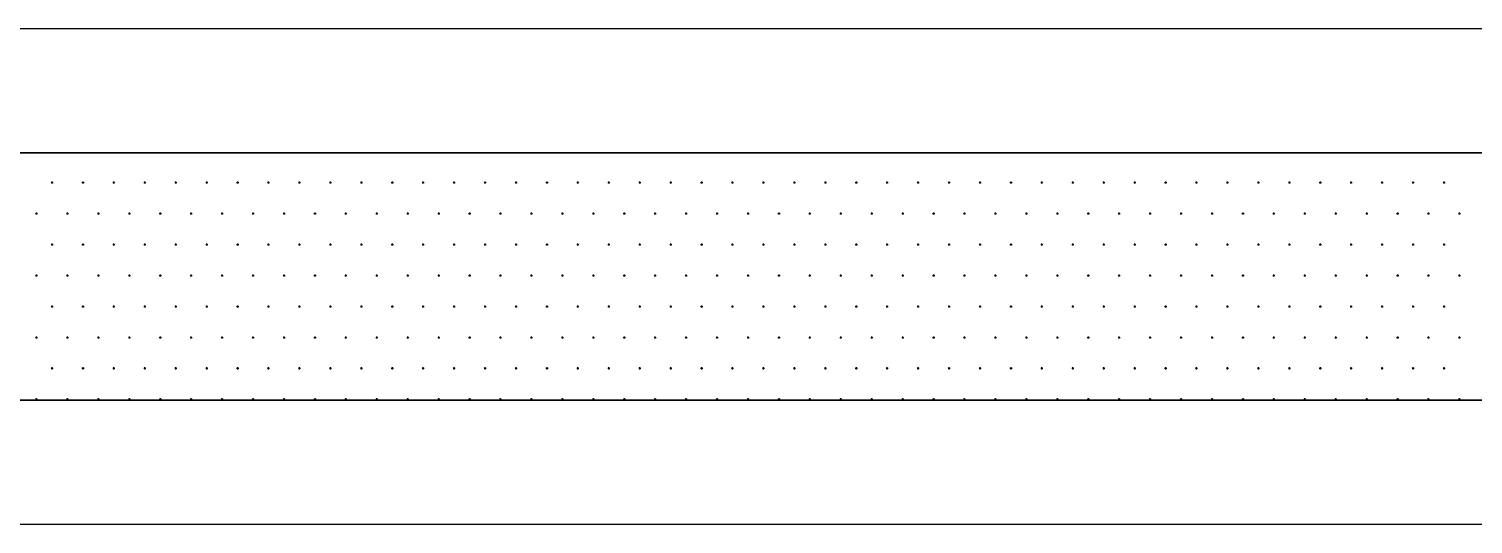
# Model space of a CAD drawing. Extents: x 0 to 291, y 0 to 144.
# Drawn here: x 64.85 to 78.85, y 68 to 72.8 of the extents above; entities that cross this region are included whole.
import ezdxf

# ---------------------------------------------------------------- set-up
doc = ezdxf.new("R2010")
doc.units = 0

msp = doc.modelspace()

# ---------------------------------------------------------------- linework, layer by layer
at = {"layer": 'StackupLayer'}
for p, q in [((106.813, 72.8), (50.813, 72.8)), ((106.813, 71.6), (50.813, 71.6)), ((50.813, 71.6), (106.813, 71.6)), ((65.063, 71.31), (65.083, 71.31)), ((65.073, 71.3), (65.073, 71.32)), ((65.363, 71.31), (65.383, 71.31)), ((65.373, 71.3), (65.373, 71.32)), ((65.663, 71.31), (65.683, 71.31)), ((65.673, 71.3), (65.673, 71.32)), ((65.963, 71.31), (65.983, 71.31)), ((65.973, 71.3), (65.973, 71.32)), ((66.263, 71.31), (66.283, 71.31)), ((66.273, 71.3), (66.273, 71.32)), ((66.563, 71.31), (66.583, 71.31)), ((66.573, 71.3), (66.573, 71.32)), ((66.863, 71.31), (66.883, 71.31)), ((66.873, 71.3), (66.873, 71.32)), ((67.163, 71.31), (67.183, 71.31)), ((67.173, 71.3), (67.173, 71.32)), ((67.463, 71.31), (67.483, 71.31)), ((67.473, 71.3), (67.473, 71.32)), ((67.763, 71.31), (67.783, 71.31)), ((67.773, 71.3), (67.773, 71.32)), ((68.063, 71.31), (68.083, 71.31)), ((68.073, 71.3), (68.073, 71.32)), ((68.363, 71.31), (68.383, 71.31)), ((68.373, 71.3), (68.373, 71.32)), ((68.663, 71.31), (68.683, 71.31)), ((68.673, 71.3), (68.673, 71.32)), ((68.963, 71.31), (68.983, 71.31)), ((68.973, 71.3), (68.973, 71.32)), ((69.263, 71.31), (69.283, 71.31)), ((69.273, 71.3), (69.273, 71.32)), ((69.563, 71.31), (69.583, 71.31)), ((69.573, 71.3), (69.573, 71.32)), ((69.863, 71.31), (69.883, 71.31)), ((69.873, 71.3), (69.873, 71.32)), ((70.163, 71.31), (70.183, 71.31)), ((70.173, 71.3), (70.173, 71.32)), ((70.463, 71.31), (70.483, 71.31)), ((70.473, 71.3), (70.473, 71.32)), ((70.763, 71.31), (70.783, 71.31)), ((70.773, 71.3), (70.773, 71.32)), ((71.063, 71.31), (71.083, 71.31)), ((71.073, 71.3), (71.073, 71.32)), ((71.363, 71.31), (71.383, 71.31)), ((71.373, 71.3), (71.373, 71.32)), ((71.663, 71.31), (71.683, 71.31)), ((71.673, 71.3), (71.673, 71.32)), ((71.963, 71.31), (71.983, 71.31)), ((71.973, 71.3), (71.973, 71.32)), ((72.263, 71.31), (72.283, 71.31)), ((72.273, 71.3), (72.273, 71.32)), ((72.563, 71.31), (72.583, 71.31)), ((72.573, 71.3), (72.573, 71.32)), ((72.863, 71.31), (72.883, 71.31)), ((72.873, 71.3), (72.873, 71.32)), ((73.163, 71.31), (73.183, 71.31)), ((73.173, 71.3), (73.173, 71.32)), ((73.463, 71.31), (73.483, 71.31)), ((73.473, 71.3), (73.473, 71.32)), ((73.763, 71.31), (73.783, 71.31)), ((73.773, 71.3), (73.773, 71.32)), ((74.063, 71.31), (74.083, 71.31)), ((74.073, 71.3), (74.073, 71.32)), ((74.363, 71.31), (74.383, 71.31)), ((74.373, 71.3), (74.373, 71.32)), ((74.663, 71.31), (74.683, 71.31)), ((74.673, 71.3), (74.673, 71.32)), ((74.963, 71.31), (74.983, 71.31)), ((74.973, 71.3), (74.973, 71.32)), ((75.263, 71.31), (75.283, 71.31)), ((75.273, 71.3), (75.273, 71.32)), ((75.563, 71.31), (75.583, 71.31)), ((75.573, 71.3), (75.573, 71.32)), ((75.863, 71.31), (75.883, 71.31)), ((75.873, 71.3), (75.873, 71.32)), ((76.163, 71.31), (76.183, 71.31)), ((76.173, 71.3), (76.173, 71.32)), ((76.463, 71.31), (76.483, 71.31)), ((76.473, 71.3), (76.473, 71.32)), ((76.763, 71.31), (76.783, 71.31)), ((76.773, 71.3), (76.773, 71.32)), ((77.063, 71.31), (77.083, 71.31)), ((77.073, 71.3), (77.073, 71.32)), ((77.363, 71.31), (77.383, 71.31)), ((77.373, 71.3), (77.373, 71.32)), ((77.663, 71.31), (77.683, 71.31)), ((77.673, 71.3), (77.673, 71.32)), ((77.963, 71.31), (77.983, 71.31)), ((77.973, 71.3), (77.973, 71.32)), ((78.263, 71.31), (78.283, 71.31)), ((78.273, 71.3), (78.273, 71.32)), ((78.563, 71.31), (78.583, 71.31)), ((78.573, 71.3), (78.573, 71.32)), ((64.923, 71), (64.923, 71.02)), ((65.223, 71), (65.223, 71.02)), ((65.523, 71), (65.523, 71.02)), ((65.823, 71), (65.823, 71.02)), ((66.123, 71), (66.123, 71.02)), ((66.423, 71), (66.423, 71.02)), ((66.723, 71), (66.723, 71.02)), ((67.023, 71), (67.023, 71.02)), ((67.323, 71), (67.323, 71.02)), ((67.623, 71), (67.623, 71.02)), ((67.923, 71), (67.923, 71.02)), ((68.223, 71), (68.223, 71.02)), ((68.523, 71), (68.523, 71.02)), ((68.823, 71), (68.823, 71.02)), ((69.123, 71), (69.123, 71.02)), ((69.423, 71), (69.423, 71.02)), ((69.723, 71), (69.723, 71.02)), ((70.023, 71), (70.023, 71.02)), ((70.323, 71), (70.323, 71.02)), ((70.623, 71), (70.623, 71.02)), ((70.923, 71), (70.923, 71.02)), ((71.223, 71), (71.223, 71.02)), ((71.523, 71), (71.523, 71.02)), ((71.823, 71), (71.823, 71.02)), ((72.123, 71), (72.123, 71.02)), ((72.423, 71), (72.423, 71.02)), ((72.723, 71), (72.723, 71.02)), ((73.023, 71), (73.023, 71.02)), ((73.323, 71), (73.323, 71.02)), ((73.623, 71), (73.623, 71.02)), ((73.923, 71), (73.923, 71.02)), ((74.223, 71), (74.223, 71.02)), ((74.523, 71), (74.523, 71.02)), ((74.823, 71), (74.823, 71.02)), ((75.123, 71), (75.123, 71.02)), ((75.423, 71), (75.423, 71.02)), ((75.723, 71), (75.723, 71.02)), ((76.023, 71), (76.023, 71.02)), ((76.323, 71), (76.323, 71.02)), ((76.623, 71), (76.623, 71.02)), ((76.923, 71), (76.923, 71.02)), ((77.223, 71), (77.223, 71.02)), ((77.523, 71), (77.523, 71.02)), ((77.823, 71), (77.823, 71.02)), ((78.123, 71), (78.123, 71.02)), ((78.423, 71), (78.423, 71.02)), ((78.723, 71), (78.723, 71.02)), ((64.913, 71.01), (64.933, 71.01)), ((65.213, 71.01), (65.233, 71.01)), ((65.513, 71.01), (65.533, 71.01)), ((65.813, 71.01), (65.833, 71.01)), ((66.113, 71.01), (66.133, 71.01)), ((66.413, 71.01), (66.433, 71.01)), ((66.713, 71.01), (66.733, 71.01)), ((67.013, 71.01), (67.033, 71.01)), ((67.313, 71.01), (67.333, 71.01)), ((67.613, 71.01), (67.633, 71.01)), ((67.913, 71.01), (67.933, 71.01)), ((68.213, 71.01), (68.233, 71.01)), ((68.513, 71.01), (68.533, 71.01)), ((68.813, 71.01), (68.833, 71.01)), ((69.113, 71.01), (69.133, 71.01)), ((69.413, 71.01), (69.433, 71.01)), ((69.713, 71.01), (69.733, 71.01)), ((70.013, 71.01), (70.033, 71.01)), ((70.313, 71.01), (70.333, 71.01)), ((70.613, 71.01), (70.633, 71.01)), ((70.913, 71.01), (70.933, 71.01)), ((71.213, 71.01), (71.233, 71.01)), ((71.513, 71.01), (71.533, 71.01)), ((71.813, 71.01), (71.833, 71.01)), ((72.113, 71.01), (72.133, 71.01)), ((72.413, 71.01), (72.433, 71.01)), ((72.713, 71.01), (72.733, 71.01)), ((73.013, 71.01), (73.033, 71.01)), ((73.313, 71.01), (73.333, 71.01)), ((73.613, 71.01), (73.633, 71.01)), ((73.913, 71.01), (73.933, 71.01)), ((74.213, 71.01), (74.233, 71.01)), ((74.513, 71.01), (74.533, 71.01)), ((74.813, 71.01), (74.833, 71.01)), ((75.113, 71.01), (75.133, 71.01)), ((75.413, 71.01), (75.433, 71.01)), ((75.713, 71.01), (75.733, 71.01)), ((76.013, 71.01), (76.033, 71.01)), ((76.313, 71.01), (76.333, 71.01)), ((76.613, 71.01), (76.633, 71.01)), ((76.913, 71.01), (76.933, 71.01)), ((77.213, 71.01), (77.233, 71.01)), ((77.513, 71.01), (77.533, 71.01)), ((77.813, 71.01), (77.833, 71.01)), ((78.113, 71.01), (78.133, 71.01)), ((78.413, 71.01), (78.433, 71.01)), ((78.713, 71.01), (78.733, 71.01)), ((65.063, 70.71), (65.083, 70.71)), ((65.073, 70.7), (65.073, 70.72)), ((65.363, 70.71), (65.383, 70.71)), ((65.373, 70.7), (65.373, 70.72)), ((65.663, 70.71), (65.683, 70.71)), ((65.673, 70.7), (65.673, 70.72)), ((65.963, 70.71), (65.983, 70.71)), ((65.973, 70.7), (65.973, 70.72)), ((66.263, 70.71), (66.283, 70.71)), ((66.273, 70.7), (66.273, 70.72)), ((66.563, 70.71), (66.583, 70.71)), ((66.573, 70.7), (66.573, 70.72)), ((66.863, 70.71), (66.883, 70.71)), ((66.873, 70.7), (66.873, 70.72)), ((67.163, 70.71), (67.183, 70.71)), ((67.173, 70.7), (67.173, 70.72)), ((67.463, 70.71), (67.483, 70.71)), ((67.473, 70.7), (67.473, 70.72)), ((67.763, 70.71), (67.783, 70.71)), ((67.773, 70.7), (67.773, 70.72)), ((68.063, 70.71), (68.083, 70.71)), ((68.073, 70.7), (68.073, 70.72)), ((68.363, 70.71), (68.383, 70.71)), ((68.373, 70.7), (68.373, 70.72)), ((68.663, 70.71), (68.683, 70.71)), ((68.673, 70.7), (68.673, 70.72)), ((68.963, 70.71), (68.983, 70.71)), ((68.973, 70.7), (68.973, 70.72)), ((69.263, 70.71), (69.283, 70.71)), ((69.273, 70.7), (69.273, 70.72)), ((69.563, 70.71), (69.583, 70.71)), ((69.573, 70.7), (69.573, 70.72)), ((69.863, 70.71), (69.883, 70.71)), ((69.873, 70.7), (69.873, 70.72)), ((70.163, 70.71), (70.183, 70.71)), ((70.173, 70.7), (70.173, 70.72)), ((70.463, 70.71), (70.483, 70.71)), ((70.473, 70.7), (70.473, 70.72)), ((70.763, 70.71), (70.783, 70.71)), ((70.773, 70.7), (70.773, 70.72)), ((71.063, 70.71), (71.083, 70.71)), ((71.073, 70.7), (71.073, 70.72)), ((71.363, 70.71), (71.383, 70.71)), ((71.373, 70.7), (71.373, 70.72)), ((71.663, 70.71), (71.683, 70.71)), ((71.673, 70.7), (71.673, 70.72)), ((71.963, 70.71), (71.983, 70.71)), ((71.973, 70.7), (71.973, 70.72)), ((72.263, 70.71), (72.283, 70.71)), ((72.273, 70.7), (72.273, 70.72)), ((72.563, 70.71), (72.583, 70.71)), ((72.573, 70.7), (72.573, 70.72)), ((72.863, 70.71), (72.883, 70.71)), ((72.873, 70.7), (72.873, 70.72)), ((73.163, 70.71), (73.183, 70.71)), ((73.173, 70.7), (73.173, 70.72)), ((73.463, 70.71), (73.483, 70.71)), ((73.473, 70.7), (73.473, 70.72)), ((73.763, 70.71), (73.783, 70.71)), ((73.773, 70.7), (73.773, 70.72)), ((74.063, 70.71), (74.083, 70.71)), ((74.073, 70.7), (74.073, 70.72)), ((74.363, 70.71), (74.383, 70.71)), ((74.373, 70.7), (74.373, 70.72)), ((74.663, 70.71), (74.683, 70.71)), ((74.673, 70.7), (74.673, 70.72)), ((74.963, 70.71), (74.983, 70.71)), ((74.973, 70.7), (74.973, 70.72)), ((75.263, 70.71), (75.283, 70.71)), ((75.273, 70.7), (75.273, 70.72)), ((75.563, 70.71), (75.583, 70.71)), ((75.573, 70.7), (75.573, 70.72)), ((75.863, 70.71), (75.883, 70.71)), ((75.873, 70.7), (75.873, 70.72)), ((76.163, 70.71), (76.183, 70.71)), ((76.173, 70.7), (76.173, 70.72)), ((76.463, 70.71), (76.483, 70.71)), ((76.473, 70.7), (76.473, 70.72)), ((76.763, 70.71), (76.783, 70.71)), ((76.773, 70.7), (76.773, 70.72)), ((77.063, 70.71), (77.083, 70.71)), ((77.073, 70.7), (77.073, 70.72)), ((77.363, 70.71), (77.383, 70.71)), ((77.373, 70.7), (77.373, 70.72)), ((77.663, 70.71), (77.683, 70.71)), ((77.673, 70.7), (77.673, 70.72)), ((77.963, 70.71), (77.983, 70.71)), ((77.973, 70.7), (77.973, 70.72)), ((78.263, 70.71), (78.283, 70.71)), ((78.273, 70.7), (78.273, 70.72)), ((78.563, 70.71), (78.583, 70.71)), ((78.573, 70.7), (78.573, 70.72)), ((64.913, 70.41), (64.933, 70.41)), ((64.923, 70.4), (64.923, 70.42)), ((65.213, 70.41), (65.233, 70.41)), ((65.223, 70.4), (65.223, 70.42)), ((65.513, 70.41), (65.533, 70.41)), ((65.523, 70.4), (65.523, 70.42)), ((65.813, 70.41), (65.833, 70.41)), ((65.823, 70.4), (65.823, 70.42)), ((66.113, 70.41), (66.133, 70.41)), ((66.123, 70.4), (66.123, 70.42)), ((66.413, 70.41), (66.433, 70.41)), ((66.423, 70.4), (66.423, 70.42)), ((66.713, 70.41), (66.733, 70.41)), ((66.723, 70.4), (66.723, 70.42)), ((67.013, 70.41), (67.033, 70.41)), ((67.023, 70.4), (67.023, 70.42)), ((67.313, 70.41), (67.333, 70.41)), ((67.323, 70.4), (67.323, 70.42)), ((67.613, 70.41), (67.633, 70.41)), ((67.623, 70.4), (67.623, 70.42)), ((67.913, 70.41), (67.933, 70.41)), ((67.923, 70.4), (67.923, 70.42)), ((68.213, 70.41), (68.233, 70.41)), ((68.223, 70.4), (68.223, 70.42)), ((68.513, 70.41), (68.533, 70.41)), ((68.523, 70.4), (68.523, 70.42)), ((68.813, 70.41), (68.833, 70.41)), ((68.823, 70.4), (68.823, 70.42)), ((69.113, 70.41), (69.133, 70.41)), ((69.123, 70.4), (69.123, 70.42)), ((69.413, 70.41), (69.433, 70.41)), ((69.423, 70.4), (69.423, 70.42)), ((69.713, 70.41), (69.733, 70.41)), ((69.723, 70.4), (69.723, 70.42)), ((70.013, 70.41), (70.033, 70.41)), ((70.023, 70.4), (70.023, 70.42)), ((70.313, 70.41), (70.333, 70.41)), ((70.323, 70.4), (70.323, 70.42)), ((70.613, 70.41), (70.633, 70.41)), ((70.623, 70.4), (70.623, 70.42)), ((70.913, 70.41), (70.933, 70.41)), ((70.923, 70.4), (70.923, 70.42)), ((71.213, 70.41), (71.233, 70.41)), ((71.223, 70.4), (71.223, 70.42)), ((71.513, 70.41), (71.533, 70.41)), ((71.523, 70.4), (71.523, 70.42)), ((71.813, 70.41), (71.833, 70.41)), ((71.823, 70.4), (71.823, 70.42)), ((72.113, 70.41), (72.133, 70.41)), ((72.123, 70.4), (72.123, 70.42)), ((72.413, 70.41), (72.433, 70.41)), ((72.423, 70.4), (72.423, 70.42)), ((72.713, 70.41), (72.733, 70.41)), ((72.723, 70.4), (72.723, 70.42)), ((73.013, 70.41), (73.033, 70.41)), ((73.023, 70.4), (73.023, 70.42)), ((73.313, 70.41), (73.333, 70.41)), ((73.323, 70.4), (73.323, 70.42)), ((73.613, 70.41), (73.633, 70.41)), ((73.623, 70.4), (73.623, 70.42)), ((73.913, 70.41), (73.933, 70.41)), ((73.923, 70.4), (73.923, 70.42)), ((74.213, 70.41), (74.233, 70.41)), ((74.223, 70.4), (74.223, 70.42)), ((74.513, 70.41), (74.533, 70.41)), ((74.523, 70.4), (74.523, 70.42)), ((74.813, 70.41), (74.833, 70.41)), ((74.823, 70.4), (74.823, 70.42)), ((75.113, 70.41), (75.133, 70.41)), ((75.123, 70.4), (75.123, 70.42)), ((75.413, 70.41), (75.433, 70.41)), ((75.423, 70.4), (75.423, 70.42)), ((75.713, 70.41), (75.733, 70.41)), ((75.723, 70.4), (75.723, 70.42)), ((76.013, 70.41), (76.033, 70.41)), ((76.023, 70.4), (76.023, 70.42)), ((76.313, 70.41), (76.333, 70.41)), ((76.323, 70.4), (76.323, 70.42)), ((76.613, 70.41), (76.633, 70.41)), ((76.623, 70.4), (76.623, 70.42)), ((76.913, 70.41), (76.933, 70.41)), ((76.923, 70.4), (76.923, 70.42)), ((77.213, 70.41), (77.233, 70.41)), ((77.223, 70.4), (77.223, 70.42)), ((77.513, 70.41), (77.533, 70.41)), ((77.523, 70.4), (77.523, 70.42)), ((77.813, 70.41), (77.833, 70.41)), ((77.823, 70.4), (77.823, 70.42)), ((78.113, 70.41), (78.133, 70.41)), ((78.123, 70.4), (78.123, 70.42)), ((78.413, 70.41), (78.433, 70.41)), ((78.423, 70.4), (78.423, 70.42)), ((78.713, 70.41), (78.733, 70.41)), ((78.723, 70.4), (78.723, 70.42)), ((65.063, 70.11), (65.083, 70.11)), ((65.073, 70.1), (65.073, 70.12)), ((65.363, 70.11), (65.383, 70.11)), ((65.373, 70.1), (65.373, 70.12)), ((65.663, 70.11), (65.683, 70.11)), ((65.673, 70.1), (65.673, 70.12)), ((65.963, 70.11), (65.983, 70.11)), ((65.973, 70.1), (65.973, 70.12)), ((66.263, 70.11), (66.283, 70.11)), ((66.273, 70.1), (66.273, 70.12)), ((66.563, 70.11), (66.583, 70.11)), ((66.573, 70.1), (66.573, 70.12)), ((66.863, 70.11), (66.883, 70.11)), ((66.873, 70.1), (66.873, 70.12)), ((67.163, 70.11), (67.183, 70.11)), ((67.173, 70.1), (67.173, 70.12)), ((67.463, 70.11), (67.483, 70.11)), ((67.473, 70.1), (67.473, 70.12)), ((67.763, 70.11), (67.783, 70.11)), ((67.773, 70.1), (67.773, 70.12)), ((68.063, 70.11), (68.083, 70.11)), ((68.073, 70.1), (68.073, 70.12)), ((68.363, 70.11), (68.383, 70.11)), ((68.373, 70.1), (68.373, 70.12)), ((68.663, 70.11), (68.683, 70.11)), ((68.673, 70.1), (68.673, 70.12)), ((68.963, 70.11), (68.983, 70.11)), ((68.973, 70.1), (68.973, 70.12)), ((69.263, 70.11), (69.283, 70.11)), ((69.273, 70.1), (69.273, 70.12)), ((69.563, 70.11), (69.583, 70.11)), ((69.573, 70.1), (69.573, 70.12)), ((69.863, 70.11), (69.883, 70.11)), ((69.873, 70.1), (69.873, 70.12)), ((70.163, 70.11), (70.183, 70.11)), ((70.173, 70.1), (70.173, 70.12)), ((70.463, 70.11), (70.483, 70.11)), ((70.473, 70.1), (70.473, 70.12)), ((70.763, 70.11), (70.783, 70.11)), ((70.773, 70.1), (70.773, 70.12)), ((71.063, 70.11), (71.083, 70.11)), ((71.073, 70.1), (71.073, 70.12)), ((71.363, 70.11), (71.383, 70.11)), ((71.373, 70.1), (71.373, 70.12)), ((71.663, 70.11), (71.683, 70.11)), ((71.673, 70.1), (71.673, 70.12)), ((71.963, 70.11), (71.983, 70.11)), ((71.973, 70.1), (71.973, 70.12)), ((72.263, 70.11), (72.283, 70.11)), ((72.273, 70.1), (72.273, 70.12)), ((72.563, 70.11), (72.583, 70.11)), ((72.573, 70.1), (72.573, 70.12)), ((72.863, 70.11), (72.883, 70.11)), ((72.873, 70.1), (72.873, 70.12)), ((73.163, 70.11), (73.183, 70.11)), ((73.173, 70.1), (73.173, 70.12)), ((73.463, 70.11), (73.483, 70.11)), ((73.473, 70.1), (73.473, 70.12)), ((73.763, 70.11), (73.783, 70.11)), ((73.773, 70.1), (73.773, 70.12)), ((74.063, 70.11), (74.083, 70.11)), ((74.073, 70.1), (74.073, 70.12)), ((74.363, 70.11), (74.383, 70.11)), ((74.373, 70.1), (74.373, 70.12)), ((74.663, 70.11), (74.683, 70.11)), ((74.673, 70.1), (74.673, 70.12)), ((74.963, 70.11), (74.983, 70.11)), ((74.973, 70.1), (74.973, 70.12)), ((75.263, 70.11), (75.283, 70.11)), ((75.273, 70.1), (75.273, 70.12)), ((75.563, 70.11), (75.583, 70.11)), ((75.573, 70.1), (75.573, 70.12)), ((75.863, 70.11), (75.883, 70.11)), ((75.873, 70.1), (75.873, 70.12)), ((76.163, 70.11), (76.183, 70.11)), ((76.173, 70.1), (76.173, 70.12)), ((76.463, 70.11), (76.483, 70.11)), ((76.473, 70.1), (76.473, 70.12)), ((76.763, 70.11), (76.783, 70.11)), ((76.773, 70.1), (76.773, 70.12)), ((77.063, 70.11), (77.083, 70.11)), ((77.073, 70.1), (77.073, 70.12)), ((77.363, 70.11), (77.383, 70.11)), ((77.373, 70.1), (77.373, 70.12)), ((77.663, 70.11), (77.683, 70.11)), ((77.673, 70.1), (77.673, 70.12)), ((77.963, 70.11), (77.983, 70.11)), ((77.973, 70.1), (77.973, 70.12)), ((78.263, 70.11), (78.283, 70.11)), ((78.273, 70.1), (78.273, 70.12)), ((78.563, 70.11), (78.583, 70.11)), ((78.573, 70.1), (78.573, 70.12)), ((64.913, 69.81), (64.933, 69.81)), ((64.923, 69.8), (64.923, 69.82)), ((65.213, 69.81), (65.233, 69.81)), ((65.223, 69.8), (65.223, 69.82)), ((65.513, 69.81), (65.533, 69.81)), ((65.523, 69.8), (65.523, 69.82)), ((65.813, 69.81), (65.833, 69.81)), ((65.823, 69.8), (65.823, 69.82)), ((66.113, 69.81), (66.133, 69.81)), ((66.123, 69.8), (66.123, 69.82)), ((66.413, 69.81), (66.433, 69.81)), ((66.423, 69.8), (66.423, 69.82)), ((66.713, 69.81), (66.733, 69.81)), ((66.723, 69.8), (66.723, 69.82)), ((67.013, 69.81), (67.033, 69.81)), ((67.023, 69.8), (67.023, 69.82)), ((67.313, 69.81), (67.333, 69.81)), ((67.323, 69.8), (67.323, 69.82)), ((67.613, 69.81), (67.633, 69.81)), ((67.623, 69.8), (67.623, 69.82)), ((67.913, 69.81), (67.933, 69.81)), ((67.923, 69.8), (67.923, 69.82)), ((68.213, 69.81), (68.233, 69.81)), ((68.223, 69.8), (68.223, 69.82)), ((68.513, 69.81), (68.533, 69.81)), ((68.523, 69.8), (68.523, 69.82)), ((68.813, 69.81), (68.833, 69.81)), ((68.823, 69.8), (68.823, 69.82)), ((69.113, 69.81), (69.133, 69.81)), ((69.123, 69.8), (69.123, 69.82)), ((69.413, 69.81), (69.433, 69.81)), ((69.423, 69.8), (69.423, 69.82)), ((69.713, 69.81), (69.733, 69.81)), ((69.723, 69.8), (69.723, 69.82)), ((70.013, 69.81), (70.033, 69.81)), ((70.023, 69.8), (70.023, 69.82)), ((70.313, 69.81), (70.333, 69.81)), ((70.323, 69.8), (70.323, 69.82)), ((70.613, 69.81), (70.633, 69.81)), ((70.623, 69.8), (70.623, 69.82)), ((70.913, 69.81), (70.933, 69.81)), ((70.923, 69.8), (70.923, 69.82)), ((71.213, 69.81), (71.233, 69.81)), ((71.223, 69.8), (71.223, 69.82)), ((71.513, 69.81), (71.533, 69.81)), ((71.523, 69.8), (71.523, 69.82)), ((71.813, 69.81), (71.833, 69.81)), ((71.823, 69.8), (71.823, 69.82)), ((72.113, 69.81), (72.133, 69.81)), ((72.123, 69.8), (72.123, 69.82)), ((72.413, 69.81), (72.433, 69.81)), ((72.423, 69.8), (72.423, 69.82)), ((72.713, 69.81), (72.733, 69.81)), ((72.723, 69.8), (72.723, 69.82)), ((73.013, 69.81), (73.033, 69.81)), ((73.023, 69.8), (73.023, 69.82)), ((73.313, 69.81), (73.333, 69.81)), ((73.323, 69.8), (73.323, 69.82)), ((73.613, 69.81), (73.633, 69.81)), ((73.623, 69.8), (73.623, 69.82)), ((73.913, 69.81), (73.933, 69.81)), ((73.923, 69.8), (73.923, 69.82)), ((74.213, 69.81), (74.233, 69.81)), ((74.223, 69.8), (74.223, 69.82)), ((74.513, 69.81), (74.533, 69.81)), ((74.523, 69.8), (74.523, 69.82)), ((74.813, 69.81), (74.833, 69.81)), ((74.823, 69.8), (74.823, 69.82)), ((75.113, 69.81), (75.133, 69.81)), ((75.123, 69.8), (75.123, 69.82)), ((75.413, 69.81), (75.433, 69.81)), ((75.423, 69.8), (75.423, 69.82)), ((75.713, 69.81), (75.733, 69.81)), ((75.723, 69.8), (75.723, 69.82)), ((76.013, 69.81), (76.033, 69.81)), ((76.023, 69.8), (76.023, 69.82)), ((76.313, 69.81), (76.333, 69.81)), ((76.323, 69.8), (76.323, 69.82)), ((76.613, 69.81), (76.633, 69.81)), ((76.623, 69.8), (76.623, 69.82)), ((76.913, 69.81), (76.933, 69.81)), ((76.923, 69.8), (76.923, 69.82)), ((77.213, 69.81), (77.233, 69.81)), ((77.223, 69.8), (77.223, 69.82)), ((77.513, 69.81), (77.533, 69.81)), ((77.523, 69.8), (77.523, 69.82)), ((77.813, 69.81), (77.833, 69.81)), ((77.823, 69.8), (77.823, 69.82)), ((78.113, 69.81), (78.133, 69.81)), ((78.123, 69.8), (78.123, 69.82)), ((78.413, 69.81), (78.433, 69.81)), ((78.423, 69.8), (78.423, 69.82)), ((78.713, 69.81), (78.733, 69.81)), ((78.723, 69.8), (78.723, 69.82)), ((65.063, 69.51), (65.083, 69.51)), ((65.073, 69.5), (65.073, 69.52)), ((65.363, 69.51), (65.383, 69.51)), ((65.373, 69.5), (65.373, 69.52)), ((65.663, 69.51), (65.683, 69.51)), ((65.673, 69.5), (65.673, 69.52)), ((65.963, 69.51), (65.983, 69.51)), ((65.973, 69.5), (65.973, 69.52)), ((66.263, 69.51), (66.283, 69.51)), ((66.273, 69.5), (66.273, 69.52)), ((66.563, 69.51), (66.583, 69.51)), ((66.573, 69.5), (66.573, 69.52)), ((66.863, 69.51), (66.883, 69.51)), ((66.873, 69.5), (66.873, 69.52)), ((67.163, 69.51), (67.183, 69.51)), ((67.173, 69.5), (67.173, 69.52)), ((67.463, 69.51), (67.483, 69.51)), ((67.473, 69.5), (67.473, 69.52)), ((67.763, 69.51), (67.783, 69.51)), ((67.773, 69.5), (67.773, 69.52)), ((68.063, 69.51), (68.083, 69.51)), ((68.073, 69.5), (68.073, 69.52)), ((68.363, 69.51), (68.383, 69.51)), ((68.373, 69.5), (68.373, 69.52)), ((68.663, 69.51), (68.683, 69.51)), ((68.673, 69.5), (68.673, 69.52)), ((68.963, 69.51), (68.983, 69.51)), ((68.973, 69.5), (68.973, 69.52)), ((69.263, 69.51), (69.283, 69.51)), ((69.273, 69.5), (69.273, 69.52)), ((69.563, 69.51), (69.583, 69.51)), ((69.573, 69.5), (69.573, 69.52)), ((69.863, 69.51), (69.883, 69.51)), ((69.873, 69.5), (69.873, 69.52)), ((70.163, 69.51), (70.183, 69.51)), ((70.173, 69.5), (70.173, 69.52)), ((70.463, 69.51), (70.483, 69.51)), ((70.473, 69.5), (70.473, 69.52)), ((70.763, 69.51), (70.783, 69.51)), ((70.773, 69.5), (70.773, 69.52)), ((71.063, 69.51), (71.083, 69.51)), ((71.073, 69.5), (71.073, 69.52)), ((71.363, 69.51), (71.383, 69.51)), ((71.373, 69.5), (71.373, 69.52)), ((71.663, 69.51), (71.683, 69.51)), ((71.673, 69.5), (71.673, 69.52)), ((71.963, 69.51), (71.983, 69.51)), ((71.973, 69.5), (71.973, 69.52)), ((72.263, 69.51), (72.283, 69.51)), ((72.273, 69.5), (72.273, 69.52)), ((72.563, 69.51), (72.583, 69.51)), ((72.573, 69.5), (72.573, 69.52)), ((72.863, 69.51), (72.883, 69.51)), ((72.873, 69.5), (72.873, 69.52)), ((73.163, 69.51), (73.183, 69.51)), ((73.173, 69.5), (73.173, 69.52)), ((73.463, 69.51), (73.483, 69.51)), ((73.473, 69.5), (73.473, 69.52)), ((73.763, 69.51), (73.783, 69.51)), ((73.773, 69.5), (73.773, 69.52)), ((74.063, 69.51), (74.083, 69.51)), ((74.073, 69.5), (74.073, 69.52)), ((74.363, 69.51), (74.383, 69.51)), ((74.373, 69.5), (74.373, 69.52)), ((74.663, 69.51), (74.683, 69.51)), ((74.673, 69.5), (74.673, 69.52)), ((74.963, 69.51), (74.983, 69.51)), ((74.973, 69.5), (74.973, 69.52)), ((75.263, 69.51), (75.283, 69.51)), ((75.273, 69.5), (75.273, 69.52)), ((75.563, 69.51), (75.583, 69.51)), ((75.573, 69.5), (75.573, 69.52)), ((75.863, 69.51), (75.883, 69.51)), ((75.873, 69.5), (75.873, 69.52)), ((76.163, 69.51), (76.183, 69.51)), ((76.173, 69.5), (76.173, 69.52)), ((76.463, 69.51), (76.483, 69.51)), ((76.473, 69.5), (76.473, 69.52)), ((76.763, 69.51), (76.783, 69.51)), ((76.773, 69.5), (76.773, 69.52)), ((77.063, 69.51), (77.083, 69.51)), ((77.073, 69.5), (77.073, 69.52)), ((77.363, 69.51), (77.383, 69.51)), ((77.373, 69.5), (77.373, 69.52)), ((77.663, 69.51), (77.683, 69.51)), ((77.673, 69.5), (77.673, 69.52)), ((77.963, 69.51), (77.983, 69.51)), ((77.973, 69.5), (77.973, 69.52)), ((78.263, 69.51), (78.283, 69.51)), ((78.273, 69.5), (78.273, 69.52)), ((78.563, 69.51), (78.583, 69.51)), ((78.573, 69.5), (78.573, 69.52)), ((106.813, 69.2), (50.813, 69.2)), ((50.813, 69.2), (106.813, 69.2)), ((64.913, 69.21), (64.933, 69.21)), ((64.923, 69.2), (64.923, 69.22)), ((65.213, 69.21), (65.233, 69.21)), ((65.223, 69.2), (65.223, 69.22)), ((65.513, 69.21), (65.533, 69.21)), ((65.523, 69.2), (65.523, 69.22)), ((65.813, 69.21), (65.833, 69.21)), ((65.823, 69.2), (65.823, 69.22)), ((66.113, 69.21), (66.133, 69.21)), ((66.123, 69.2), (66.123, 69.22)), ((66.413, 69.21), (66.433, 69.21)), ((66.423, 69.2), (66.423, 69.22)), ((66.713, 69.21), (66.733, 69.21)), ((66.723, 69.2), (66.723, 69.22)), ((67.013, 69.21), (67.033, 69.21)), ((67.023, 69.2), (67.023, 69.22)), ((67.313, 69.21), (67.333, 69.21)), ((67.323, 69.2), (67.323, 69.22)), ((67.613, 69.21), (67.633, 69.21)), ((67.623, 69.2), (67.623, 69.22)), ((67.913, 69.21), (67.933, 69.21)), ((67.923, 69.2), (67.923, 69.22)), ((68.213, 69.21), (68.233, 69.21)), ((68.223, 69.2), (68.223, 69.22)), ((68.513, 69.21), (68.533, 69.21)), ((68.523, 69.2), (68.523, 69.22)), ((68.813, 69.21), (68.833, 69.21)), ((68.823, 69.2), (68.823, 69.22)), ((69.113, 69.21), (69.133, 69.21)), ((69.123, 69.2), (69.123, 69.22)), ((69.413, 69.21), (69.433, 69.21)), ((69.423, 69.2), (69.423, 69.22)), ((69.713, 69.21), (69.733, 69.21)), ((69.723, 69.2), (69.723, 69.22)), ((70.013, 69.21), (70.033, 69.21)), ((70.023, 69.2), (70.023, 69.22)), ((70.313, 69.21), (70.333, 69.21)), ((70.323, 69.2), (70.323, 69.22)), ((70.613, 69.21), (70.633, 69.21)), ((70.623, 69.2), (70.623, 69.22)), ((70.913, 69.21), (70.933, 69.21)), ((70.923, 69.2), (70.923, 69.22)), ((71.213, 69.21), (71.233, 69.21)), ((71.223, 69.2), (71.223, 69.22)), ((71.513, 69.21), (71.533, 69.21)), ((71.523, 69.2), (71.523, 69.22)), ((71.813, 69.21), (71.833, 69.21)), ((71.823, 69.2), (71.823, 69.22)), ((72.113, 69.21), (72.133, 69.21)), ((72.123, 69.2), (72.123, 69.22)), ((72.413, 69.21), (72.433, 69.21)), ((72.423, 69.2), (72.423, 69.22)), ((72.713, 69.21), (72.733, 69.21)), ((72.723, 69.2), (72.723, 69.22)), ((73.013, 69.21), (73.033, 69.21)), ((73.023, 69.2), (73.023, 69.22)), ((73.313, 69.21), (73.333, 69.21)), ((73.323, 69.2), (73.323, 69.22)), ((73.613, 69.21), (73.633, 69.21)), ((73.623, 69.2), (73.623, 69.22)), ((73.913, 69.21), (73.933, 69.21)), ((73.923, 69.2), (73.923, 69.22)), ((74.213, 69.21), (74.233, 69.21)), ((74.223, 69.2), (74.223, 69.22)), ((74.513, 69.21), (74.533, 69.21)), ((74.523, 69.2), (74.523, 69.22)), ((74.813, 69.21), (74.833, 69.21)), ((74.823, 69.2), (74.823, 69.22)), ((75.113, 69.21), (75.133, 69.21)), ((75.123, 69.2), (75.123, 69.22)), ((75.413, 69.21), (75.433, 69.21)), ((75.423, 69.2), (75.423, 69.22)), ((75.713, 69.21), (75.733, 69.21)), ((75.723, 69.2), (75.723, 69.22)), ((76.013, 69.21), (76.033, 69.21)), ((76.023, 69.2), (76.023, 69.22)), ((76.313, 69.21), (76.333, 69.21)), ((76.323, 69.2), (76.323, 69.22)), ((76.613, 69.21), (76.633, 69.21)), ((76.623, 69.2), (76.623, 69.22)), ((76.913, 69.21), (76.933, 69.21)), ((76.923, 69.2), (76.923, 69.22)), ((77.213, 69.21), (77.233, 69.21)), ((77.223, 69.2), (77.223, 69.22)), ((77.513, 69.21), (77.533, 69.21)), ((77.523, 69.2), (77.523, 69.22)), ((77.813, 69.21), (77.833, 69.21)), ((77.823, 69.2), (77.823, 69.22)), ((78.113, 69.21), (78.133, 69.21)), ((78.123, 69.2), (78.123, 69.22)), ((78.413, 69.21), (78.433, 69.21)), ((78.423, 69.2), (78.423, 69.22)), ((78.713, 69.21), (78.733, 69.21)), ((78.723, 69.2), (78.723, 69.22)), ((50.813, 68), (106.813, 68))]:
    msp.add_line(p, q, dxfattribs=at)

doc.saveas('drawing.dxf')
